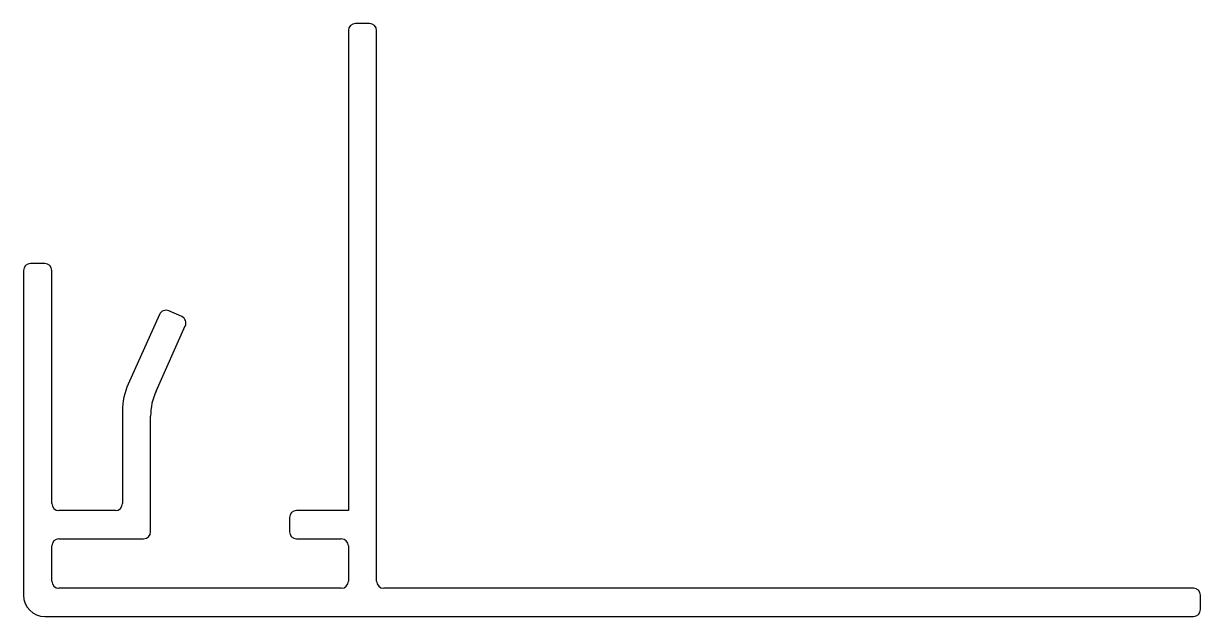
# Model space of a CAD drawing. Extents: x 520.9 to 570.9, y 812.4 to 837.6.
import ezdxf

# ---------------------------------------------------------------- set-up
doc = ezdxf.new("R2010")
doc.units = 0
doc.layers.get('0').update_dxf_attribs({"linetype": 'CONTINUOUS'})

msp = doc.modelspace()

# ---------------------------------------------------------------- linework, layer by layer
for p, q in [((535.622, 837.649), (535.022, 837.649)), ((534.722, 837.349), (534.722, 816.949)), ((535.922, 813.949), (535.922, 837.349)), ((520.922, 827.149), (520.922, 813.349)), ((521.822, 827.449), (521.222, 827.449)), ((522.122, 817.249), (522.122, 827.149)), ((526.701, 825.286), (525.369, 822.327)), ((527.645, 825.191), (527.098, 825.437)), ((526.551, 822.029), (527.795, 824.794)), ((525.122, 821.174), (525.122, 817.249)), ((526.322, 816.049), (526.322, 820.961)), ((524.822, 816.949), (522.422, 816.949)), ((532.222, 816.649), (532.222, 816.049)), ((534.722, 816.949), (532.522, 816.949)), ((522.422, 815.749), (526.022, 815.749)), ((532.522, 815.749), (534.422, 815.749)), ((522.122, 813.949), (522.122, 815.449)), ((534.722, 815.449), (534.722, 813.949)), ((534.422, 813.649), (522.422, 813.649)), ((570.622, 813.649), (536.222, 813.649)), ((570.922, 812.749), (570.922, 813.349)), ((521.822, 812.449), (570.622, 812.449))]:
    msp.add_line(p, q)
for centre, radius, start, end in [((535.022, 837.349), 0.3, 90, 180), ((535.622, 837.349), 0.3, 0, 90), ((521.222, 827.149), 0.3, 90, 180), ((521.822, 827.149), 0.3, 0, 90), ((526.974, 825.163), 0.3, 65.7723, 155.7723), ((527.522, 824.917), 0.3, 335.7723, 65.7723), ((527.932, 821.174), 2.81, 155.7723, 180), ((528.923, 820.961), 2.602, 155.7723, 180), ((522.422, 817.249), 0.3, 180, 270), ((524.822, 817.249), 0.3, 270, 0), ((532.522, 816.649), 0.3, 90, 180), ((526.022, 816.049), 0.3, 270, 0), ((532.522, 816.049), 0.3, 180, 270), ((522.422, 815.449), 0.3, 90, 180), ((534.422, 815.449), 0.3, 0, 90), ((522.422, 813.949), 0.3, 180, 270), ((534.422, 813.949), 0.3, 270, 0), ((536.222, 813.949), 0.3, 180, 270), ((570.622, 813.349), 0.3, 0, 90), ((521.822, 813.349), 0.9, 180, 270), ((570.622, 812.749), 0.3, 270, 0)]:
    msp.add_arc(centre, radius, start, end)

doc.saveas('drawing.dxf')
